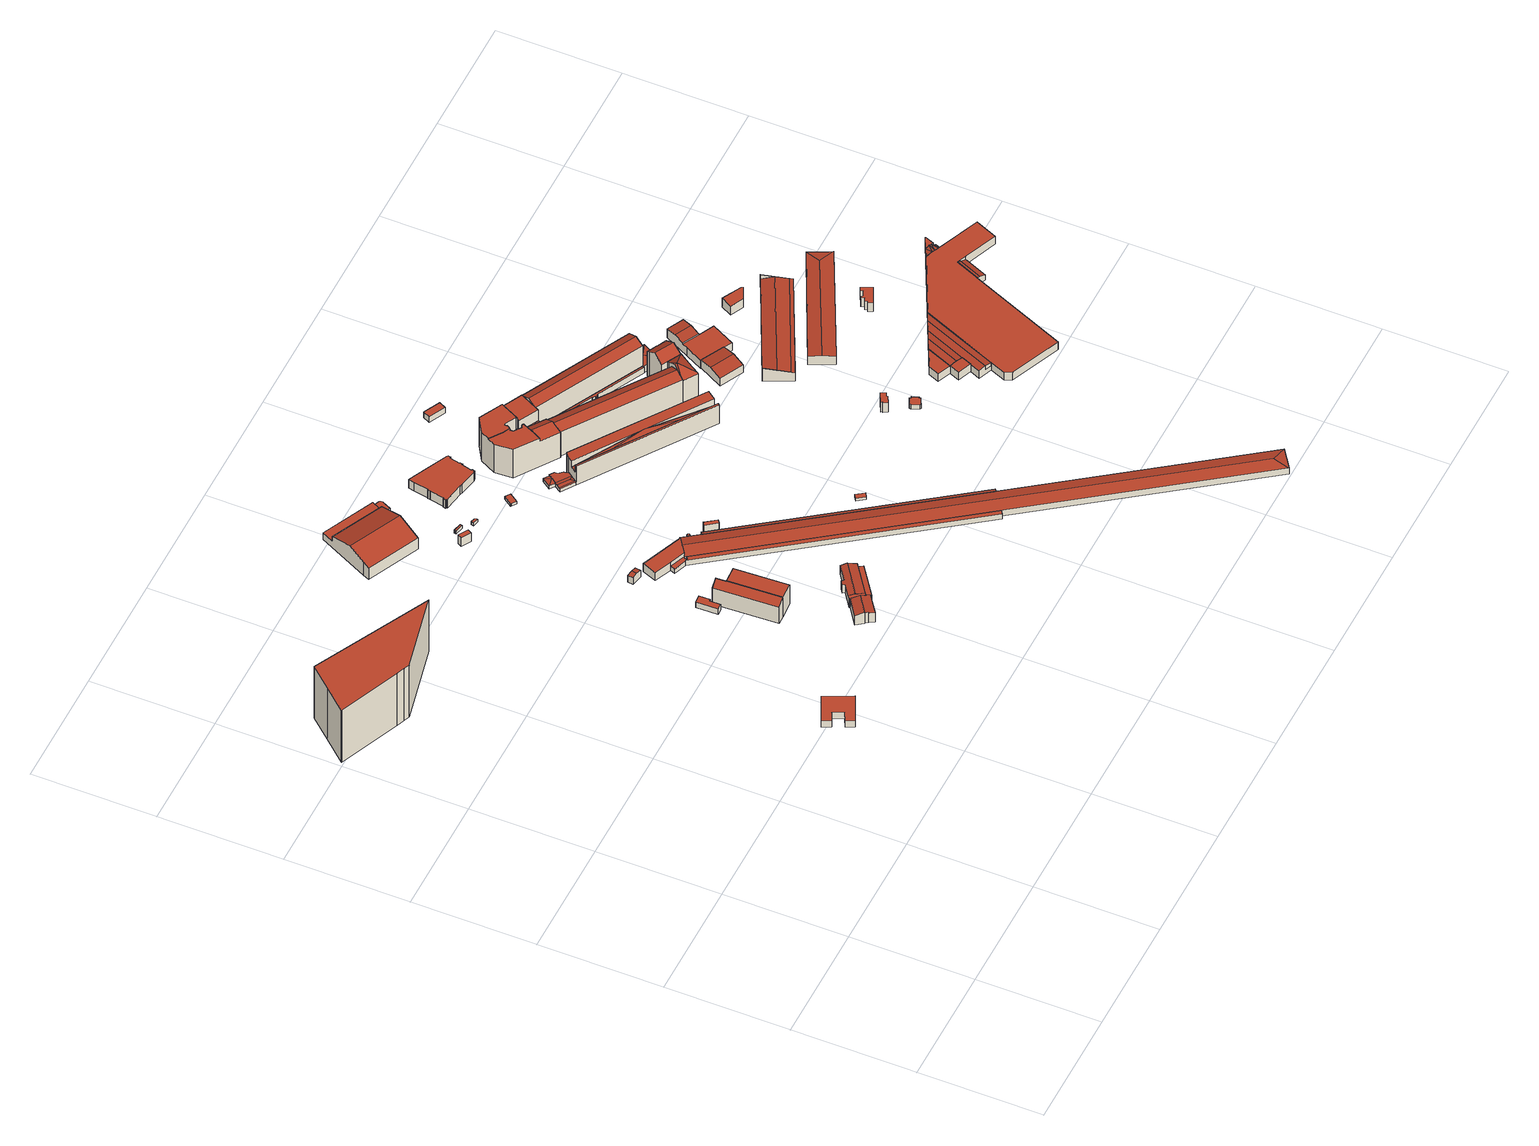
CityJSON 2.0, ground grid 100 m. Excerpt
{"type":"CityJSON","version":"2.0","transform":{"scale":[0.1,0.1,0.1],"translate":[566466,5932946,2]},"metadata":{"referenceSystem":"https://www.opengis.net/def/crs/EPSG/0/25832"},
"CityObjects":{
"building1":{"type":"Building","attributes":{"Gemeindeschluessel":"02000000","Geometrietyp2DReferenz":"3000","function":"31001_2020","roofType":"1000","measuredHeight":54.76,"storeysAboveGround":14},"geometry":[{"type":"MultiSurface","lod":"2","boundaries":[[[0,1,2,3]],[[4,5,6,7]],[[7,6,8,9]],[[10,11,12,13]],[[9,8,11,10]],[[14,15,3,2]],[[15,14,5,4]],[[1,0,13,12]],[[13,0,3,15,4,7,9,10]],[[1,12,11,8,6,5,14,2]]],"semantics":{"surfaces":[{"type":"WallSurface"},{"type":"GroundSurface"},{"type":"RoofSurface"}],"values":[0,0,0,0,0,0,0,0,1,2]}}]},
"building2":{"type":"Building","attributes":{"Gemeindeschluessel":"02000000","Geometrietyp2DReferenz":"3000","function":"31001_3060","roofType":"1000","measuredHeight":6.13,"storeysAboveGround":2},"geometry":[{"type":"MultiSurface","lod":"2","boundaries":[[[16,17,18,19]],[[20,21,22,23]],[[20,23,24,25,16,19,26,27]],[[28,29,22,21,30,31,18,17]],[[31,30,27,26]],[[29,28,25,24]],[[30,21,20,27]],[[22,29,24,23]],[[28,17,16,25]],[[18,31,26,19]]],"semantics":{"surfaces":[{"type":"WallSurface"},{"type":"GroundSurface"},{"type":"RoofSurface"}],"values":[0,0,1,2,0,0,0,0,0,0]}}]},
"building3":{"type":"Building","attributes":{"Gemeindeschluessel":"02000000","Geometrietyp2DReferenz":"3000","function":"31001_2140","roofType":"1000","measuredHeight":5.94,"storeysAboveGround":1},"geometry":[{"type":"MultiSurface","lod":"2","boundaries":[[[32,33,34,35,36,37]],[[38,39,40,41,42,43]],[[38,37,36,39]],[[39,36,35,40]],[[40,35,34,41]],[[41,34,33,42]],[[42,33,32,43]],[[43,32,37,38]]],"semantics":{"surfaces":[{"type":"RoofSurface"},{"type":"GroundSurface"},{"type":"WallSurface"}],"values":[0,1,2,2,2,2,2,2]}}]},
"building4":{"type":"Building","attributes":{"Gemeindeschluessel":"02000000","Geometrietyp2DReferenz":"3000","function":"31001_2500","roofType":"1000","measuredHeight":20.89,"storeysAboveGround":1},"geometry":[{"type":"MultiSurface","lod":"2","boundaries":[[[44,45,46,47]],[[47,48,49,44]],[[50,51,52,53]],[[54,46,45,55]],[[56,57,58,59]],[[50,53,56,59,60,54,55]],[[57,56,53,52]],[[50,55,45,44,49,51]],[[54,60,61,48,47,46]],[[61,60,59,58]],[[61,58,57,52,51,49,48]]],"semantics":{"surfaces":[{"type":"RoofSurface"},{"type":"WallSurface"},{"type":"GroundSurface"}],"values":[0,1,1,1,1,2,1,1,1,1,0]}}]},
"building5":{"type":"Building","attributes":{"Gemeindeschluessel":"02000000","Geometrietyp2DReferenz":"3000","function":"31001_2010","roofType":"3100","measuredHeight":11.26,"storeysAboveGround":2},"geometry":[{"type":"MultiSurface","lod":"2","boundaries":[[[62,63,64,65,66,67]],[[68,69,70,71,72,73,74,65,64]],[[75,67,66,76]],[[77,63,62,78]],[[78,62,67,75]],[[79,74,73,80]],[[80,73,72,81]],[[81,72,71,82]],[[82,71,70,83]],[[83,70,69,84]],[[84,69,68,85]],[[85,68,64,63,77]],[[76,66,65,74,79]],[[76,79,80,81,82,83,84,85,77,78,75]]],"semantics":{"surfaces":[{"type":"RoofSurface"},{"type":"WallSurface"},{"type":"GroundSurface"}],"values":[0,0,1,1,1,1,1,1,1,1,1,1,1,2]}}]},
"building6":{"type":"Building","attributes":{"Gemeindeschluessel":"02000000","Geometrietyp2DReferenz":"3000","function":"31001_2080","roofType":"3100","measuredHeight":7.43,"storeysAboveGround":1},"geometry":[{"type":"MultiSurface","lod":"2","boundaries":[[[86,87,88,89]],[[90,91,87,86]],[[92,89,88,93]],[[94,91,90,95]],[[95,90,86,89,92]],[[93,88,87,91,94]],[[93,94,95,92]]],"semantics":{"surfaces":[{"type":"RoofSurface"},{"type":"WallSurface"},{"type":"GroundSurface"}],"values":[0,0,1,1,1,1,2]}}]},
"building7":{"type":"Building","attributes":{"Gemeindeschluessel":"02000000","Geometrietyp2DReferenz":"3000","function":"31001_3030","roofType":"3100","measuredHeight":18.84,"storeysAboveGround":2},"geometry":[{"type":"MultiSurface","lod":"2","boundaries":[[[96,97,98,99,100,101]],[[102,103,104,105,106,107]],[[108,109,110,111]],[[97,112,113,98]],[[106,101,100,107]],[[114,105,104,115]],[[115,104,103,116]],[[116,103,102,117]],[[118,112,97,96,119,111,110]],[[120,99,98,113,121,122,123]],[[120,123,108,111,119,114,115,116,117]],[[122,121,118,110,109]],[[122,109,108,123]],[[114,119,96,101,106,105]],[[120,117,102,107,100,99]],[[121,113,112,118]]],"semantics":{"surfaces":[{"type":"RoofSurface"},{"type":"WallSurface"},{"type":"GroundSurface"}],"values":[0,0,1,1,1,1,1,1,1,1,2,0,1,1,1,0]}}]},
"building8":{"type":"Building","attributes":{"Gemeindeschluessel":"02000000","Geometrietyp2DReferenz":"3000","function":"31001_2100","roofType":"3100","measuredHeight":10.22,"storeysAboveGround":2},"geometry":[{"type":"MultiSurface","lod":"2","boundaries":[[[124,125,126,127,128,129,130,131]],[[124,132,133,134,135,136,137,138,139]],[[131,140,141,142,133,132]],[[143,144,145,146,147,148]],[[139,125,124]],[[131,130,140]],[[149,129,128,150]],[[150,128,127,151]],[[151,127,126,152]],[[153,138,137,154]],[[154,137,136,155]],[[155,136,135,156]],[[156,135,134,157]],[[147,142,141,148]],[[158,146,145,159]],[[159,145,144,160]],[[160,144,143,161]],[[162,149,150,151,152,153,154,155,156,157,158,159,160,161]],[[158,157,134,133,142,147,146]],[[162,161,143,148,141]],[[124,131,132]],[[149,162,141,140,130,129]],[[153,152,126,125,139,138]]],"semantics":{"surfaces":[{"type":"RoofSurface"},{"type":"WallSurface"},{"type":"GroundSurface"}],"values":[0,0,0,0,1,1,1,1,1,1,1,1,1,1,1,1,1,2,1,1,1,1,1]}}]},
"building9":{"type":"Building","attributes":{"Gemeindeschluessel":"02000000","Geometrietyp2DReferenz":"3000","function":"31001_2010","roofType":"1000","measuredHeight":8.05,"storeysAboveGround":2},"geometry":[{"type":"MultiSurface","lod":"2","boundaries":[[[163,164,165,166,167,168]],[[169,170,171,172]],[[173,165,164,174]],[[174,164,163,175]],[[175,163,168,176]],[[166,177,178,167]],[[173,174,175,176,179,169,172,180]],[[173,180,181,177,166,165]],[[179,176,168,167,178]],[[170,169,179,178]],[[181,180,172,171]],[[181,171,170,178,177]]],"semantics":{"surfaces":[{"type":"RoofSurface"},{"type":"WallSurface"},{"type":"GroundSurface"}],"values":[0,1,1,1,1,1,2,1,1,1,1,0]}}]},
"building10":{"type":"Building","attributes":{"Gemeindeschluessel":"02000000","Geometrietyp2DReferenz":"3000","function":"31001_2500","roofType":"1000","measuredHeight":9,"storeysAboveGround":1},"geometry":[{"type":"MultiSurface","lod":"2","boundaries":[[[182,183,184,185]],[[186,187,188,189]],[[189,188,183,182]],[[188,187,184,183]],[[187,186,185,184]],[[186,189,182,185]]],"semantics":{"surfaces":[{"type":"GroundSurface"},{"type":"RoofSurface"},{"type":"WallSurface"}],"values":[0,1,2,2,2,2]}}]},
"building11":{"type":"Building","attributes":{"Gemeindeschluessel":"02000000","Geometrietyp2DReferenz":"3000","function":"31001_2500","roofType":"1000","measuredHeight":3,"storeysAboveGround":1},"geometry":[{"type":"MultiSurface","lod":"2","boundaries":[[[190,191,192,193,194,195]],[[196,197,198,199,200,201]],[[201,200,191,190]],[[200,199,192,191]],[[199,198,193,192]],[[198,197,194,193]],[[197,196,195,194]],[[196,201,190,195]]],"semantics":{"surfaces":[{"type":"GroundSurface"},{"type":"RoofSurface"},{"type":"WallSurface"}],"values":[0,1,2,2,2,2,2,2]}}]},
"building12":{"type":"Building","attributes":{"Gemeindeschluessel":"02000000","Geometrietyp2DReferenz":"3000","function":"31001_2500","roofType":"1000","measuredHeight":3,"storeysAboveGround":1},"geometry":[{"type":"MultiSurface","lod":"2","boundaries":[[[202,203,204,205,206]],[[207,208,209,210,211]],[[211,210,203,202]],[[210,209,204,203]],[[209,208,205,204]],[[208,207,206,205]],[[207,211,202,206]]],"semantics":{"surfaces":[{"type":"GroundSurface"},{"type":"RoofSurface"},{"type":"WallSurface"}],"values":[0,1,2,2,2,2,2]}}]},
"building13":{"type":"Building","attributes":{"Gemeindeschluessel":"02000000","Geometrietyp2DReferenz":"3000","function":"51002_1290","roofType":"1000","measuredHeight":3},"geometry":[{"type":"MultiSurface","lod":"2","boundaries":[[[212,213,214,215,216,217,218,219,220,221,222,223,224,225,226,227,228,229,230,231,232,233,234,235,236,237,238,239,240,241,242,243,244,245,246,247]],[[248,249,250,251,252,253,254,255,256,257,258,259,260,261,262,263,264,265,266,267,268,269,270,271,272,273,274,275,276,277,278,279,280,281,282,283]],[[283,282,213,212]],[[282,281,214,213]],[[281,280,215,214]],[[280,279,216,215]],[[279,278,217,216]],[[278,277,218,217]],[[277,276,219,218]],[[276,275,220,219]],[[275,274,221,220]],[[274,273,222,221]],[[273,272,223,222]],[[272,271,224,223]],[[271,270,225,224]],[[270,269,226,225]],[[269,268,227,226]],[[268,267,228,227]],[[267,266,229,228]],[[266,265,230,229]],[[265,264,231,230]],[[264,263,232,231]],[[263,262,233,232]],[[262,261,234,233]],[[261,260,235,234]],[[260,259,236,235]],[[259,258,237,236]],[[258,257,238,237]],[[257,256,239,238]],[[256,255,240,239]],[[255,254,241,240]],[[254,253,242,241]],[[253,252,243,242]],[[252,251,244,243]],[[251,250,245,244]],[[250,249,246,245]],[[249,248,247,246]],[[248,283,212,247]]],"semantics":{"surfaces":[{"type":"GroundSurface"},{"type":"RoofSurface"},{"type":"WallSurface"}],"values":[0,1,2,2,2,2,2,2,2,2,2,2,2,2,2,2,2,2,2,2,2,2,2,2,2,2,2,2,2,2,2,2,2,2,2,2,2,2]}}]},
"building14":{"type":"Building","attributes":{"Gemeindeschluessel":"02000000","Geometrietyp2DReferenz":"3000","function":"31001_2100","roofType":"1000","measuredHeight":9,"storeysAboveGround":1},"geometry":[{"type":"MultiSurface","lod":"2","boundaries":[[[284,285,286,287]],[[288,289,290,291]],[[291,290,285,284]],[[290,289,286,285]],[[289,288,287,286]],[[288,291,284,287]]],"semantics":{"surfaces":[{"type":"GroundSurface"},{"type":"RoofSurface"},{"type":"WallSurface"}],"values":[0,1,2,2,2,2]}}]},
"building15":{"type":"Building","attributes":{"Gemeindeschluessel":"02000000","Geometrietyp2DReferenz":"3000","function":"51009_1610","roofType":"2100","measuredHeight":6.23},"geometry":[{"type":"MultiSurface","lod":"2","boundaries":[[[292,293,294,295]],[[295,294,296,297]],[[297,296,298,299]],[[299,298,300,301]],[[293,292,301,300]],[[301,292,295,297,299]],[[293,300,298,296,294]]],"semantics":{"surfaces":[{"type":"WallSurface"},{"type":"GroundSurface"},{"type":"RoofSurface"}],"values":[0,0,0,0,0,1,2]}}]},
"building16":{"type":"Building","attributes":{"Gemeindeschluessel":"02000000","Geometrietyp2DReferenz":"3000","function":"31001_2500","roofType":"1000","measuredHeight":2.75,"storeysAboveGround":1},"geometry":[{"type":"MultiSurface","lod":"2","boundaries":[[[302,303,304,305,306]],[[307,308,309,310,311]],[[307,306,305,308]],[[308,305,304,309]],[[309,304,303,310]],[[310,303,302,311]],[[311,302,306,307]]],"semantics":{"surfaces":[{"type":"RoofSurface"},{"type":"GroundSurface"},{"type":"WallSurface"}],"values":[0,1,2,2,2,2,2]}}]},
"building17":{"type":"Building","attributes":{"Gemeindeschluessel":"02000000","Geometrietyp2DReferenz":"3000","function":"31001_2140","roofType":"1000","measuredHeight":9,"storeysAboveGround":1},"geometry":[{"type":"MultiSurface","lod":"2","boundaries":[[[312,313,314,315,316,317,318,319,320,321,322,323,324,325,326,327,328,329,330,331,332,333,334,335,336,337,338,339,340,341,342,343]],[[344,345,346,347,348,349,350,351,352,353,354,355,356,357,358,359,360,361,362,363,364,365,366,367,368,369,370,371,372,373,374,375]],[[375,374,313,312]],[[374,373,314,313]],[[373,372,315,314]],[[372,371,316,315]],[[371,370,317,316]],[[370,369,318,317]],[[369,368,319,318]],[[368,367,320,319]],[[367,366,321,320]],[[366,365,322,321]],[[365,364,323,322]],[[364,363,324,323]],[[363,362,325,324]],[[362,361,326,325]],[[361,360,327,326]],[[360,359,328,327]],[[359,358,329,328]],[[358,357,330,329]],[[357,356,331,330]],[[356,355,332,331]],[[355,354,333,332]],[[354,353,334,333]],[[353,352,335,334]],[[352,351,336,335]],[[351,350,337,336]],[[350,349,338,337]],[[349,348,339,338]],[[348,347,340,339]],[[347,346,341,340]],[[346,345,342,341]],[[345,344,343,342]],[[344,375,312,343]]],"semantics":{"surfaces":[{"type":"GroundSurface"},{"type":"RoofSurface"},{"type":"WallSurface"}],"values":[0,1,2,2,2,2,2,2,2,2,2,2,2,2,2,2,2,2,2,2,2,2,2,2,2,2,2,2,2,2,2,2,2,2]}}]},
"building18":{"type":"Building","attributes":{"Gemeindeschluessel":"02000000","Geometrietyp2DReferenz":"3000","function":"51009_1610","roofType":"2100","measuredHeight":6},"geometry":[{"type":"MultiSurface","lod":"2","boundaries":[[[376,377,378,379]],[[379,378,380,381]],[[381,380,382,383]],[[377,376,383,382]],[[383,376,379,381]],[[377,382,380,378]]],"semantics":{"surfaces":[{"type":"WallSurface"},{"type":"GroundSurface"},{"type":"RoofSurface"}],"values":[0,0,0,0,1,2]}}]},
"building19":{"type":"Building","attributes":{"Gemeindeschluessel":"02000000","Geometrietyp2DReferenz":"3000","function":"31001_2420","roofType":"1000","measuredHeight":2.94,"storeysAboveGround":1},"geometry":[{"type":"MultiSurface","lod":"2","boundaries":[[[384,385,386,387]],[[388,389,390,391]],[[388,387,386,389]],[[389,386,385,390]],[[390,385,384,391]],[[391,384,387,388]]],"semantics":{"surfaces":[{"type":"RoofSurface"},{"type":"GroundSurface"},{"type":"WallSurface"}],"values":[0,1,2,2,2,2]}}]},
"building20":{"type":"Building","attributes":{"Gemeindeschluessel":"02000000","Geometrietyp2DReferenz":"3000","function":"31001_2140","roofType":"3200","measuredHeight":8.05,"storeysAboveGround":3},"geometry":[{"type":"MultiSurface","lod":"2","boundaries":[[[392,393,394,395,396]],[[397,396,395,398]],[[399,393,392,400]],[[401,396,397,402]],[[403,404,399,400,401,402]],[[394,393,399,404,405]],[[406,403,402,397,398]],[[401,400,392,396]],[[405,404,403,406]],[[405,406,398,395,394]]],"semantics":{"surfaces":[{"type":"RoofSurface"},{"type":"WallSurface"},{"type":"GroundSurface"}],"values":[0,0,1,1,2,1,1,1,1,0]}}]},
"building21":{"type":"Building","attributes":{"Gemeindeschluessel":"02000000","Geometrietyp2DReferenz":"3000","function":"31001_2010","roofType":"1000","measuredHeight":31.07,"storeysAboveGround":7},"geometry":[{"type":"MultiSurface","lod":"2","boundaries":[[[407,408,409,410,411]],[[408,412,413,414,415,416,417,418,419,409]],[[420,421,422,423,424,425]],[[426,421,420]],[[427,428,429,430]],[[430,429,431,432]],[[432,431,433,434]],[[434,433,435,436]],[[436,435,437,438]],[[438,437,439,440]],[[440,439,441,442]],[[442,441,443,444]],[[444,443,445,446]],[[446,445,447,448]],[[418,449,419]],[[410,450,411]],[[451,452,453,454]],[[455,456,457,458]],[[459,460,461,462]],[[462,461,463,464]],[[465,417,416,466]],[[466,416,415,467]],[[467,415,414,468]],[[468,414,413,469]],[[469,413,412,470]],[[471,472,473,474]],[[475,425,424,476]],[[476,424,423,477]],[[421,478,479,422]],[[480,481,482,483]],[[454,453,456,455,484,485]],[[486,475,476,477,487,471,474,459,462,464,480,483,427,430,432,434,436,438,440,442,444,446,448,465,466,467,468,469,470,488,489,484,455,458,490]],[[491,450,410,419,449,447,445,443,441,439,437,435,433,431,429,428,492,451,454,485]],[[493,482,481,463,461,460,473,472,494,495,457,456,453,452]],[[492,428,427,483,482,493]],[[496,490,458,457,495,497]],[[478,421,426,486,490,496]],[[475,486,426,420,425]],[[487,477,423,422,479,498]],[[471,487,498,499,494,472]],[[488,470,412,408,407]],[[419,410,409]],[[473,460,459,474]],[[497,495,494,499]],[[493,452,451,492]],[[463,481,480,464]],[[489,488,407,411,450,491]],[[465,448,447,449,418,417]],[[491,485,484,489]],[[497,499,498,479,478,496]]],"semantics":{"surfaces":[{"type":"RoofSurface"},{"type":"WallSurface"},{"type":"GroundSurface"}],"values":[0,0,0,0,1,1,1,1,1,1,1,1,1,1,1,1,1,1,1,1,1,1,1,1,1,1,1,1,1,1,1,2,0,0,1,1,1,1,1,1,1,1,1,1,1,1,1,1,1,0]}}]},
"building22":{"type":"Building","attributes":{"Gemeindeschluessel":"02000000","Geometrietyp2DReferenz":"3000","function":"31001_2010","roofType":"1000","measuredHeight":22.98,"storeysAboveGround":5},"geometry":[{"type":"MultiSurface","lod":"2","boundaries":[[[500,501,502]],[[503,504,505,500,502]],[[506,507,508,509]],[[507,510,511,508]],[[510,512,513,511]],[[504,514,515,513,512,516,517,518,519,520,521,522]],[[500,505,522,523,501]],[[524,525,526,527,528]],[[507,512,510]],[[529,530,531]],[[532,529,531]],[[533,534,535,536,537]],[[529,538,530]],[[532,538,529]],[[539,502,501,540]],[[503,514,504]],[[522,521,523]],[[541,520,519,542]],[[542,519,518,543]],[[543,518,517,544]],[[531,526,525,532]],[[538,537,536,530]],[[545,509,508,511,513,515,546]],[[547,534,533,548]],[[548,533,537,538,532,525,524,549]],[[550,545,546,539,540,541,542,543,544,547,548,549]],[[541,540,501,523,521,520]],[[527,526,531,530,536,535,516,512,507,506]],[[550,549,524,528]],[[547,544,517,516,535,534]],[[545,550,528,527,506,509]],[[539,546,515,514,503,502]],[[504,522,505]]],"semantics":{"surfaces":[{"type":"RoofSurface"},{"type":"WallSurface"},{"type":"GroundSurface"}],"values":[0,0,0,0,0,0,0,0,0,0,0,0,0,0,1,1,1,1,1,1,1,1,1,1,1,2,1,1,1,1,1,1,1]}}]},
"building23":{"type":"Building","attributes":{"Gemeindeschluessel":"02000000","Geometrietyp2DReferenz":"3000","function":"31001_2420","roofType":"1000","measuredHeight":5.57,"storeysAboveGround":2},"geometry":[{"type":"MultiSurface","lod":"2","boundaries":[[[551,552,553,554]],[[555,556,557,558]],[[555,554,553,556]],[[556,553,552,557]],[[557,552,551,558]],[[558,551,554,555]]],"semantics":{"surfaces":[{"type":"RoofSurface"},{"type":"GroundSurface"},{"type":"WallSurface"}],"values":[0,1,2,2,2,2]}}]},
"building24":{"type":"Building","attributes":{"Gemeindeschluessel":"02000000","Geometrietyp2DReferenz":"3000","function":"31001_2010","roofType":"3100","measuredHeight":29.06,"storeysAboveGround":7},"geometry":[{"type":"MultiSurface","lod":"2","boundaries":[[[559,560,561,562]],[[563,564,565,566]],[[563,566,567,561,560]],[[568,569,565,564]],[[565,569,570,567,566]],[[568,564,563,560,559]],[[562,561,567,570]],[[562,570,569,568,559]]],"semantics":{"surfaces":[{"type":"WallSurface"},{"type":"GroundSurface"},{"type":"RoofSurface"}],"values":[0,0,1,2,0,0,0,2]}}]},
"building25":{"type":"Building","attributes":{"Gemeindeschluessel":"02000000","Geometrietyp2DReferenz":"3000","function":"51009_1610","roofType":"1000","measuredHeight":4.51},"geometry":[{"type":"MultiSurface","lod":"2","boundaries":[[[571,572,573]],[[574,575,576,577]],[[573,578,579,571]],[[580,581,582,583]],[[582,581,584,579,578,585,576,575]],[[574,577,586,587,588,580,583]],[[574,583,582,575]],[[580,588,584,581]],[[588,587,572,571,579,584]],[[587,586,585,578,573,572]],[[586,577,576,585]]],"semantics":{"surfaces":[{"type":"RoofSurface"},{"type":"WallSurface"},{"type":"GroundSurface"}],"values":[0,1,1,1,0,2,1,1,1,1,1]}}]},
"building26":{"type":"Building","attributes":{"Gemeindeschluessel":"02000000","Geometrietyp2DReferenz":"3000","function":"51009_1610","roofType":"1000","measuredHeight":5.66},"geometry":[{"type":"MultiSurface","lod":"2","boundaries":[[[589,590,591,592]],[[593,594,595,596]],[[596,595,597,598]],[[598,597,590,589]],[[599,600,601,602]],[[603,604,601,600,591,590,597,595,594]],[[605,606,593,596,598,589,592,599,602]],[[593,606,603,594]],[[606,605,604,603]],[[605,602,601,604]],[[599,592,591,600]]],"semantics":{"surfaces":[{"type":"WallSurface"},{"type":"RoofSurface"},{"type":"GroundSurface"}],"values":[0,0,0,0,0,1,2,0,0,0,0]}}]},
"building27":{"type":"Building","attributes":{"Gemeindeschluessel":"02000000","Geometrietyp2DReferenz":"3000","function":"31001_2010","roofType":"3100","measuredHeight":30.93,"storeysAboveGround":7},"geometry":[{"type":"MultiSurface","lod":"2","boundaries":[[[607,608,609,610]],[[611,609,608,612]],[[613,614,611,612]],[[615,613,612,608,607]],[[616,614,613,615]],[[611,614,616,610,609]],[[616,615,607,610]]],"semantics":{"surfaces":[{"type":"RoofSurface"},{"type":"WallSurface"},{"type":"GroundSurface"}],"values":[0,1,2,1,1,1,0]}}]},
"building28":{"type":"Building","attributes":{"Gemeindeschluessel":"02000000","Geometrietyp2DReferenz":"3000","function":"31001_2010","roofType":"3100","measuredHeight":33.53,"storeysAboveGround":7},"geometry":[{"type":"MultiSurface","lod":"2","boundaries":[[[617,618,619,620,621]],[[619,622,620]],[[622,619,623]],[[624,625,626,623,619]],[[618,627,628,629,624,619]],[[630,617,621,631]],[[632,625,624,633]],[[634,629,628,635]],[[628,627,635]],[[636,637,638,639]],[[640,641,642,643]],[[643,642,644,645]],[[645,644,646,647]],[[647,646,648,649]],[[649,648,650,633,624,629,634]],[[631,621,620,622,623,626,651]],[[630,631,651,652,653,636,639,640,643,645,647,649,634,635]],[[641,640,639,638]],[[654,653,652,655]],[[636,653,654,656,637]],[[652,651,626,625,632,655]],[[630,635,627,618,617]],[[650,648,646,644,642,641,638,637,656]],[[650,656,654,655,632,633]]],"semantics":{"surfaces":[{"type":"RoofSurface"},{"type":"WallSurface"},{"type":"GroundSurface"}],"values":[0,0,0,0,0,1,1,1,1,1,1,1,1,1,1,1,2,1,1,1,1,1,0,0]}}]},
"building29":{"type":"Building","attributes":{"Gemeindeschluessel":"02000000","Geometrietyp2DReferenz":"3000","function":"31001_2440","roofType":"1000","measuredHeight":9.99,"storeysAboveGround":1},"geometry":[{"type":"MultiSurface","lod":"2","boundaries":[[[657,658,659,660,661,662,663,664]],[[665,666,667,668,669,670,671,672]],[[665,664,663,666]],[[666,663,662,667]],[[667,662,661,668]],[[668,661,660,669]],[[669,660,659,670]],[[670,659,658,671]],[[671,658,657,672]],[[672,657,664,665]]],"semantics":{"surfaces":[{"type":"RoofSurface"},{"type":"GroundSurface"},{"type":"WallSurface"}],"values":[0,1,2,2,2,2,2,2,2,2]}}]},
"building30":{"type":"Building","attributes":{"Gemeindeschluessel":"02000000","Geometrietyp2DReferenz":"3000","function":"31001_2440","roofType":"1000","measuredHeight":4.63,"storeysAboveGround":1},"geometry":[{"type":"MultiSurface","lod":"2","boundaries":[[[673,674,675,676]],[[676,675,677,678]],[[678,677,679,680]],[[680,679,681,682]],[[682,681,683,684]],[[684,683,685,686]],[[686,685,687,688]],[[689,690,691,692]],[[693,687,685,683,681,679,677,675,674,694,691,690]],[[695,689,692,696,673,676,678,680,682,684,686,688]],[[689,695,693,690]],[[695,688,687,693]],[[673,696,694,674]],[[696,692,691,694]]],"semantics":{"surfaces":[{"type":"WallSurface"},{"type":"RoofSurface"},{"type":"GroundSurface"}],"values":[0,0,0,0,0,0,0,0,1,2,0,0,0,0]}}]},
"building31":{"type":"Building","attributes":{"Gemeindeschluessel":"02000000","Geometrietyp2DReferenz":"3000","function":"31001_2050","roofType":"3100","measuredHeight":9.84,"storeysAboveGround":1},"geometry":[{"type":"MultiSurface","lod":"2","boundaries":[[[697,698,699,700]],[[698,701,702,699]],[[703,697,700,704]],[[705,702,701,706]],[[706,701,698,697,703]],[[704,700,699,702,705]],[[704,705,706,703]]],"semantics":{"surfaces":[{"type":"RoofSurface"},{"type":"WallSurface"},{"type":"GroundSurface"}],"values":[0,0,1,1,1,1,2]}}]},
"building32":{"type":"Building","attributes":{"Gemeindeschluessel":"02000000","Geometrietyp2DReferenz":"3000","function":"31001_2080","roofType":"3200","measuredHeight":8.06,"storeysAboveGround":2},"geometry":[{"type":"MultiSurface","lod":"2","boundaries":[[[707,708,709,710,711,712]],[[709,713,714,710]],[[708,715,716,713,709]],[[717,712,711,613]],[[718,707,712,717]],[[612,714,713,719]],[[719,713,716,720]],[[720,716,715,721]],[[718,717,613,612,719,720,721]],[[718,721,715,708,707]],[[612,613,711,710,714]]],"semantics":{"surfaces":[{"type":"RoofSurface"},{"type":"WallSurface"},{"type":"GroundSurface"}],"values":[0,0,0,1,1,1,1,1,2,1,1]}}]},
"building33":{"type":"Building","attributes":{"Gemeindeschluessel":"02000000","Geometrietyp2DReferenz":"3000","function":"31001_2140","roofType":"1000","measuredHeight":10.26,"storeysAboveGround":1},"geometry":[{"type":"MultiSurface","lod":"2","boundaries":[[[722,723,724,725]],[[723,726,727,724]],[[728,729,730,731]],[[732,722,725,733]],[[734,735,736,737]],[[738,727,726,739]],[[734,737,728,731,738,739,740,741]],[[736,735,742,743,732,733,730,729]],[[738,731,730,733,725,724,727]],[[740,739,726,723,722,732,743]],[[743,742,741,740]],[[742,735,734,741]],[[736,729,728,737]]],"semantics":{"surfaces":[{"type":"RoofSurface"},{"type":"WallSurface"},{"type":"GroundSurface"}],"values":[0,0,1,1,1,1,2,0,1,1,1,1,1]}}]},
"building34":{"type":"Building","attributes":{"Gemeindeschluessel":"02000000","Geometrietyp2DReferenz":"3000","function":"31001_2140","roofType":"3100","measuredHeight":11.2,"storeysAboveGround":1},"geometry":[{"type":"MultiSurface","lod":"2","boundaries":[[[744,745,746,747]],[[748,749,745,744]],[[750,747,746,751]],[[752,749,748,753]],[[753,748,744,747,750]],[[751,746,745,749,752]],[[751,752,753,750]]],"semantics":{"surfaces":[{"type":"RoofSurface"},{"type":"WallSurface"},{"type":"GroundSurface"}],"values":[0,0,1,1,1,1,2]}}]},
"building35":{"type":"Building","attributes":{"Gemeindeschluessel":"02000000","Geometrietyp2DReferenz":"3000","function":"51009_1610","roofType":"2100","measuredHeight":13.35},"geometry":[{"type":"MultiSurface","lod":"2","boundaries":[[[753,748,749,752]],[[754,755,756,757]],[[758,759,760,750]],[[751,761,762,763]],[[756,755,762,761,749,748,760,759]],[[758,750,753,752,751,763,754,757]],[[758,757,756,759]],[[754,763,762,755]],[[751,752,749,761]],[[753,750,760,748]]],"semantics":{"surfaces":[{"type":"WallSurface"},{"type":"RoofSurface"},{"type":"GroundSurface"}],"values":[0,0,0,0,1,2,0,0,0,0]}}]},
"building36":{"type":"Building","attributes":{"Gemeindeschluessel":"02000000","Geometrietyp2DReferenz":"3000","function":"31001_2010","roofType":"1000","measuredHeight":9,"storeysAboveGround":1},"geometry":[{"type":"MultiSurface","lod":"2","boundaries":[[[764,765,766,767,768]],[[769,770,771,772,773]],[[773,772,765,764]],[[772,771,766,765]],[[771,770,767,766]],[[770,769,768,767]],[[769,773,764,768]]],"semantics":{"surfaces":[{"type":"GroundSurface"},{"type":"RoofSurface"},{"type":"WallSurface"}],"values":[0,1,2,2,2,2,2]}}]},
"building37":{"type":"Building","attributes":{"Gemeindeschluessel":"02000000","Geometrietyp2DReferenz":"3000","function":"31001_2050","roofType":"3200","measuredHeight":9.8,"storeysAboveGround":1},"geometry":[{"type":"MultiSurface","lod":"2","boundaries":[[[774,775,776,777]],[[778,779,780,781]],[[782,783,780,779,784]],[[784,779,778,774,777]],[[775,774,778,781,785]],[[785,781,780,783]],[[785,783,782,776,775]],[[784,777,776,782]]],"semantics":{"surfaces":[{"type":"RoofSurface"},{"type":"GroundSurface"},{"type":"WallSurface"}],"values":[0,1,2,2,2,2,0,0]}}]},
"building38":{"type":"Building","attributes":{"Gemeindeschluessel":"02000000","Geometrietyp2DReferenz":"3000","function":"31001_2050","roofType":"1000","measuredHeight":8.73,"storeysAboveGround":1},"geometry":[{"type":"MultiSurface","lod":"2","boundaries":[[[786,787,788,789,790]],[[791,792,793,788,787]],[[794,795,796,797]],[[798,799,800,801]],[[802,803,804]],[[805,806,807,808,809,810]],[[805,803,802]],[[811,805,802]],[[812,813,814,805,811]],[[815,816,817,818]],[[819,820,821,822]],[[789,823,824,790]],[[790,825,786]],[[791,826,792]],[[792,826,827,828]],[[820,829,830,821]],[[831,832,833,834]],[[796,835,836,797]],[[837,838,839]],[[800,795,794,801]],[[840,808,807,841]],[[814,806,805]],[[810,809,842]],[[817,812,811,818]],[[843,844,845,846]],[[821,830,847,822]],[[848,849,829,820,819,850]],[[838,837,851,842,809,808,840,852,853,823,789,788,793,854,849,848]],[[855,856,857,858]],[[857,856,836,835,859,845,844,860,861,802,839,838,848,850,833,832]],[[862,863,855,858,831,834,864,865,866,867,868,869,852,840,841,870,871,872,843,846]],[[854,793,792,828,873,874,847,830]],[[854,830,829,849]],[[875,869,868,790,824]],[[825,790,868,867,876]],[[876,867,866,873,828,827]],[[874,873,866,865]],[[865,864,850,819,822,847,874]],[[855,863,798,801,794,797,836,856]],[[843,872,860,844]],[[871,870,813,812,817,816]],[[870,841,807,806,814,813]],[[862,846,845,859]],[[805,810,803]],[[859,835,796,795,800,799]],[[872,871,816,815,861,860]],[[839,802,804]],[[863,862,859,799,798]],[[802,861,815,818,811]],[[831,858,857,832]],[[864,834,833,850]],[[791,787,786]],[[853,852,869,875]],[[803,810,842,851,804]],[[851,837,839,804]],[[791,786,825,876,827,826]],[[853,875,824,823]]],"semantics":{"surfaces":[{"type":"RoofSurface"},{"type":"WallSurface"},{"type":"GroundSurface"}],"values":[0,0,0,0,0,0,0,0,0,0,0,1,1,1,1,1,1,1,1,1,1,1,1,1,1,1,1,1,1,0,2,0,0,1,1,1,1,1,1,1,1,1,1,1,1,1,1,1,1,1,1,1,1,0,0,0,0]}}]},
"building39":{"type":"Building","attributes":{"Gemeindeschluessel":"02000000","Geometrietyp2DReferenz":"3000","function":"31001_3074","roofType":"1000","measuredHeight":9},"geometry":[{"type":"MultiSurface","lod":"2","boundaries":[[[877,878,879,880,881,882,883,884,885,886,887,888]],[[889,890,891,892,893,894,895,896,897,898,899,900]],[[900,899,878,877]],[[899,898,879,878]],[[898,897,880,879]],[[897,896,881,880]],[[896,895,882,881]],[[895,894,883,882]],[[894,893,884,883]],[[893,892,885,884]],[[892,891,886,885]],[[891,890,887,886]],[[890,889,888,887]],[[889,900,877,888]]],"semantics":{"surfaces":[{"type":"GroundSurface"},{"type":"RoofSurface"},{"type":"WallSurface"}],"values":[0,1,2,2,2,2,2,2,2,2,2,2,2,2]}}]}
},
"vertices":[
[174,5193,38],[174,5193,585],[323,5364,585],[323,5364,38],[614,4749,38],[614,4749,585],[570,4768,585],[570,4768,38],[505,4795,585],[505,4795,38],[10,5006,38],[10,5006,585],[12,5009,585],[12,5009,38],[1255,4889,585],[1255,4889,38],
[1772,1945,63],[1772,1945,124],[1740,2012,124],[1740,2012,63],[1844,1791,63],[1844,1791,124],[1813,1858,124],[1813,1858,63],[1887,1893,63],[1846,1980,63],[1959,2115,63],[2064,1894,63],[1846,1980,124],[1887,1893,124],[2064,1894,124],[1959,2115,124],
[2460,3155,90],[2505,3157,90],[2502,3245,90],[2518,3246,90],[2514,3336,90],[2453,3333,90],[2453,3333,31],[2514,3336,31],[2518,3246,31],[2502,3245,31],[2505,3157,31],[2460,3155,31],
[2630,2725,232],[2764,2733,232],[2741,3169,232],[2607,3162,232],[2607,3162,239],[2630,2725,239],[2625,2725,30],[2625,2725,236],[2563,2722,198],[2563,2722,30],[2741,3169,30],[2764,2733,30],[2536,3238,30],[2536,3238,198],[2600,3242,237],[2600,3242,30],[2605,3162,30],[2605,3162,238],
[2818,2163,144],[2821,2165,144],[2822,2165,144],[2959,2265,144],[2916,2325,124],[2775,2223,124],[2838,2142,136],[2835,2140,136],[2862,2103,124],[2865,2105,124],[3009,2209,124],[2991,2234,132],[2985,2230,132],[2775,2223,32],[2916,2325,32],[2821,2165,32],[2818,2163,32],[2985,2230,32],[2991,2234,32],[3009,2209,32],[2865,2105,32],[2862,2103,32],[2835,2140,32],[2838,2142,32],
[2516,3825,104],[2525,3871,104],[2480,3880,97],[2470,3834,97],[2561,3815,97],[2570,3861,97],[2470,3834,29],[2480,3880,29],[2570,3861,29],[2561,3815,29],
[1939,6038,105],[1894,5944,105],[2312,5744,105],[2312,5745,105],[2313,5745,105],[2357,5838,105],[2383,5712,72],[2419,5788,72],[2417,5800,72],[2411,5812,72],[2357,5838,72],[2313,5745,72],[1719,5578,33],[1719,5578,150],[1743,5627,169],[1743,5627,33],[1894,5944,150],[2312,5744,150],[2411,5812,33],[2417,5800,33],[2419,5788,33],[2383,5712,33],[1807,5761,221],[1939,6038,33],[2312,5745,33],[2225,5561,221],[2138,5378,150],[2138,5378,33],
[2955,2324,127],[2937,2348,127],[2912,2330,127],[2916,2325,127],[2985,2230,127],[2991,2234,127],[3010,2248,127],[2980,2289,127],[2968,2307,133],[3215,2485,133],[3184,2527,119],[3066,2441,119],[3053,2458,113],[3021,2434,113],[3033,2417,119],[2937,2348,119],[3010,2248,113],[3011,2248,113],[3257,2426,113],[3038,2211,87],[3278,2385,87],[3255,2417,87],[3261,2422,87],[3257,2426,87],[3011,2248,87],[2991,2234,31],[2985,2230,31],[2916,2325,31],[2912,2330,31],[3033,2417,31],[3021,2434,31],[3053,2458,31],[3066,2441,31],[3184,2527,31],[3261,2422,31],[3255,2417,31],[3278,2385,31],[3038,2211,31],[3011,2248,31],
[2813,3562,73],[2829,3573,73],[2820,3585,73],[2837,3597,73],[2709,3648,73],[2694,3609,73],[2571,3704,30],[2571,3704,111],[2618,3821,111],[2618,3821,30],[2820,3585,30],[2829,3573,30],[2813,3562,30],[2694,3609,30],[2837,3597,111],[2709,3648,111],[2709,3648,30],[2958,3684,30],[2958,3684,111],
[2398,5102,18],[2378,5069,18],[2302,5114,18],[2322,5148,18],[2322,5148,108],[2302,5114,108],[2378,5069,108],[2398,5102,108],
[2453,5192,40],[2449,5174,40],[2381,5188,40],[2383,5198,40],[2384,5206,40],[2386,5206,40],[2386,5206,70],[2384,5206,70],[2383,5198,70],[2381,5188,70],[2449,5174,70],[2453,5192,70],
[2553,5098,37],[2508,5110,37],[2514,5132,37],[2547,5124,37],[2555,5106,37],[2555,5106,67],[2547,5124,67],[2514,5132,67],[2508,5110,67],[2553,5098,67],
[3038,3667,45],[3040,3667,45],[3041,3667,45],[3043,3666,45],[3045,3665,45],[3046,3663,45],[3047,3662,45],[3048,3660,45],[3048,3659,45],[3048,3657,45],[3048,3655,45],[3048,3653,45],[3047,3651,45],[3046,3650,45],[3045,3649,45],[3043,3648,45],[3041,3647,45],[3040,3646,45],[3038,3646,45],[3036,3646,45],[3034,3647,45],[3033,3648,45],[3031,3649,45],[3030,3650,45],[3029,3651,45],[3028,3653,45],[3028,3655,45],[3027,3657,45],[3028,3659,45],[3028,3660,45],[3029,3662,45],[3030,3663,45],[3031,3665,45],[3033,3666,45],[3034,3667,45],[3036,3667,45],[3036,3667,75],[3034,3667,75],[3033,3666,75],[3031,3665,75],[3030,3663,75],[3029,3662,75],[3028,3660,75],[3028,3659,75],[3027,3657,75],[3028,3655,75],[3028,3653,75],[3029,3651,75],[3030,3650,75],[3031,3649,75],[3033,3648,75],[3034,3647,75],[3036,3646,75],[3038,3646,75],[3040,3646,75],[3041,3647,75],[3043,3648,75],[3045,3649,75],[3046,3650,75],[3047,3651,75],[3048,3653,75],[3048,3655,75],[3048,3657,75],[3048,3659,75],[3048,3660,75],[3047,3662,75],[3046,3663,75],[3045,3665,75],[3043,3666,75],[3041,3667,75],[3040,3667,75],[3038,3667,75],
[3215,3504,40],[3188,3485,40],[3124,3573,40],[3151,3592,40],[3151,3592,130],[3124,3573,130],[3188,3485,130],[3215,3504,130],
[2813,3562,31],[2813,3562,89],[2829,3573,93],[2829,3573,31],[4180,1711,93],[4180,1711,31],[4155,1693,86],[4155,1693,31],[2794,3568,86],[2794,3568,31],
[2799,4944,62],[2834,4920,62],[2882,4990,62],[2840,5018,62],[2793,4948,62],[2793,4948,35],[2840,5018,35],[2882,4990,35],[2834,4920,35],[2799,4944,35],
[2989,5530,25],[2985,5511,25],[2977,5513,25],[2956,5426,25],[2963,5424,25],[2959,5405,25],[2951,5406,25],[2930,5319,25],[2938,5317,25],[2933,5298,25],[2925,5300,25],[2923,5296,25],[2919,5295,25],[2776,5324,25],[2756,5328,25],[2601,5358,25],[2597,5361,25],[2596,5366,25],[2596,5367,25],[2590,5368,25],[2594,5390,25],[2600,5388,25],[2624,5504,25],[2621,5504,25],[2625,5525,25],[2628,5524,25],[2652,5644,25],[2662,5692,25],[2814,5619,25],[2979,5540,25],[2982,5537,25],[2982,5532,25],[2982,5532,115],[2982,5537,115],[2979,5540,115],[2814,5619,115],[2662,5692,115],[2652,5644,115],[2628,5524,115],[2625,5525,115],[2621,5504,115],[2624,5504,115],[2600,5388,115],[2594,5390,115],[2590,5368,115],[2596,5367,115],[2596,5366,115],[2597,5361,115],[2601,5358,115],[2756,5328,115],[2776,5324,115],[2919,5295,115],[2923,5296,115],[2925,5300,115],[2933,5298,115],[2938,5317,115],[2930,5319,115],[2951,5406,115],[2959,5405,115],[2963,5424,115],[2956,5426,115],[2977,5513,115],[2985,5511,115],[2989,5530,115],
[3095,3582,32],[3095,3582,85],[4358,1841,85],[4358,1841,32],[4333,1823,92],[4333,1823,32],[3071,3565,92],[3071,3565,32],
[3920,2657,63],[3952,2679,63],[3907,2744,63],[3875,2721,63],[3875,2721,34],[3907,2744,34],[3952,2679,34],[3920,2657,34],
[2975,3697,92],[2958,3684,97],[2898,3641,113],[5437,139,113],[5570,117,92],[5417,7,92],[5416,8,92],[2958,3684,32],[2975,3697,32],[5570,117,32],[5417,7,32],[3035,3288,32],[2820,3585,32],[2820,3585,92],[3035,3288,92],
[3390,4829,284],[3427,4912,329],[3289,5010,329],[3278,4987,316],[3250,4928,284],[3453,4969,299],[3454,4971,298],[3330,5061,297],[3335,5069,292],[3336,5078,288],[3333,5087,285],[3329,5092,285],[3300,5033,316],[3389,5101,184],[3512,5061,187],[3355,5142,187],[3350,5132,185],[3355,5130,185],[3350,5120,184],[3504,5046,184],[3233,5154,18],[3233,5154,316],[3235,5132,316],[3235,5132,18],[3263,5111,316],[3263,5111,18],[3266,5114,316],[3266,5114,18],[3276,5107,316],[3276,5107,18],[3273,5104,316],[3273,5104,18],[3294,5088,316],[3294,5088,18],[3300,5095,316],[3300,5095,18],[3309,5098,316],[3309,5098,18],[3318,5098,316],[3318,5098,18],[3327,5094,316],[3327,5094,18],[3329,5092,316],[3250,4928,316],[3196,5187,316],[3196,5187,319],[3092,5261,319],[3092,5261,316],[3126,5329,18],[3126,5329,319],[3249,5406,319],[3249,5406,18],[3272,5214,18],[3272,5214,319],[3262,5209,319],[3262,5209,18],[3261,5192,319],[3261,5192,18],[3333,5087,18],[3336,5078,18],[3335,5069,18],[3330,5061,18],[3454,4971,18],[3453,4969,18],[3354,5161,18],[3354,5161,319],[3357,5167,319],[3357,5167,18],[3350,5120,18],[3355,5130,18],[3350,5132,18],[3512,5061,299],[3355,5142,299],[3256,5177,18],[3256,5177,319],[3246,5164,319],[3246,5164,18],[3060,5200,18],[3060,5200,316],[3504,5046,18],[3363,5156,18],[3390,4829,18],[3070,5056,18],[3596,5228,18],[3070,5056,316],[3245,5163,316],[3245,5163,319],[3360,5157,319],[3435,5311,319],[3596,5228,299],[3435,5311,299],[3363,5156,299],[3360,5157,299],
[3129,4781,71],[3118,4840,62],[3069,4770,62],[3110,4742,62],[3121,4757,66],[3135,4777,71],[3182,4611,64],[3190,4621,64],[3080,4698,64],[3073,4687,64],[3183,4658,67],[3095,4719,67],[3220,4664,64],[3110,4741,64],[3110,4742,64],[3111,4741,64],[3242,4695,68],[3237,4690,67],[3227,4730,70],[3197,4764,71],[3194,4787,73],[3159,4812,73],[3139,4783,69],[3159,4812,62],[4159,3930,227],[4167,3941,229],[3190,4621,229],[3182,4611,227],[3184,4610,227],[3694,4303,260],[3220,4664,160],[3190,4621,160],[4167,3941,160],[4247,4054,226],[3280,4728,226],[3242,4695,226],[3220,4664,226],[4197,3984,226],[4197,3984,160],[3069,4770,30],[3118,4840,30],[3194,4787,30],[3197,4764,30],[3227,4730,30],[3237,4690,30],[3073,4687,30],[3111,4741,30],[3280,4728,30],[4247,4054,30],[4159,3930,30],[3184,4610,30],
[3406,5747,117],[3434,5803,117],[3303,5869,117],[3275,5813,117],[3275,5813,61],[3303,5869,61],[3434,5803,61],[3406,5747,61],
[4306,4371,291],[4306,4371,36],[3516,4925,36],[3516,4925,291],[4216,4244,36],[4216,4244,290],[3390,4829,292],[3390,4829,36],[3453,4969,36],[4261,4308,326],[3421,4898,326],[3453,4969,291],
[3954,4669,56],[3954,4695,56],[3911,4700,56],[3550,4901,45],[3550,4901,90],[3572,4933,90],[3572,4933,45],[3911,4700,90],[3954,4669,90],[4242,4459,45],[4242,4459,90],[4222,4429,90],[4222,4429,45],[3954,4668,90],[3909,4700,90],[3909,4700,45],[3954,4695,45],[3954,4668,45],
[3516,5070,24],[3516,5070,81],[3526,5090,81],[3526,5090,24],[3983,4827,24],[3983,4827,81],[3962,4838,81],[3962,4838,24],[3965,4844,81],[3965,4844,24],[4398,4641,24],[4398,4641,81],[4391,4627,81],[4391,4627,24],[3977,4813,81],[4011,4821,81],[4011,4821,24],[3977,4813,24],
[4434,4712,325],[4470,4782,291],[3596,5228,291],[3561,5158,325],[3596,5228,16],[4470,4782,16],[4398,4641,16],[3526,5090,16],[4398,4641,291],[3526,5090,292],
[4321,4170,283],[4327,4179,290],[4294,4321,358],[4218,4248,286],[4216,4244,283],[4278,4331,358],[4310,4377,319],[4449,4363,283],[4341,4420,283],[4328,4403,297],[4391,4276,287],[4391,4276,286],[4446,4358,283],[4321,4170,23],[4216,4244,23],[4341,4420,277],[4449,4363,277],[4446,4358,23],[4391,4276,23],[4365,4577,23],[4365,4577,292],[4375,4595,279],[4375,4595,23],[4425,4569,23],[4425,4569,279],[4427,4572,277],[4427,4572,23],[4454,4557,277],[4454,4557,23],[4453,4555,279],[4453,4555,23],[4527,4516,279],[4527,4516,23],[4489,4441,331],[4328,4403,23],[4342,4422,23],[4299,4447,23],[4299,4447,280],[4342,4422,278],[4337,4521,331],
[4775,2921,105],[4770,2918,105],[4789,2884,105],[4841,2910,105],[4836,2920,105],[4869,2936,105],[4850,2974,105],[4768,2934,105],[4768,2934,5],[4850,2974,5],[4869,2936,5],[4836,2920,5],[4841,2910,5],[4789,2884,5],[4770,2918,5],[4775,2921,5],
[4923,2778,23],[4923,2778,69],[4927,2767,69],[4927,2767,23],[4939,2772,69],[4939,2772,23],[4962,2718,69],[4962,2718,23],[4953,2714,69],[4953,2714,23],[4958,2703,69],[4958,2703,23],[4921,2686,69],[4921,2686,23],[4903,2677,69],[4903,2677,23],[4868,2743,23],[4868,2743,69],[4868,2751,69],[4868,2751,23],[4895,2678,69],[4873,2757,69],[4895,2678,23],[4873,2757,23],
[4685,3980,107],[4737,4081,127],[4551,4177,127],[4499,4076,107],[4789,4181,107],[4602,4278,107],[4685,3980,28],[4499,4076,28],[4602,4278,28],[4789,4181,28],
[4514,4574,83],[4516,4578,83],[4482,4683,96],[4432,4708,96],[4398,4641,84],[4395,4635,83],[4593,4719,83],[4470,4782,83],[4522,4591,83],[4526,4589,83],[4395,4635,16],[4514,4574,16],[4593,4719,16],[4526,4589,16],[4522,4591,16],
[4828,4397,108],[4869,4477,120],[4738,4544,120],[4698,4464,108],[4909,4557,108],[4779,4624,108],[4602,4278,18],[4602,4278,100],[4675,4419,100],[4675,4419,18],[4828,4397,100],[4698,4464,100],[4855,4147,18],[4855,4147,100],[4789,4181,100],[4789,4181,18],[4779,4624,18],[4909,4557,18],[4827,4396,18],[4950,4334,18],[4950,4334,100],[4827,4396,100],
[4719,3732,134],[5543,4125,134],[5499,4217,113],[4675,3825,113],[4763,3640,113],[5587,4032,113],[4675,3825,22],[5499,4217,22],[5587,4032,22],[4763,3640,22],
[5603,4007,22],[5603,4007,106],[4772,3612,106],[4772,3612,22],[4671,3824,22],[4671,3824,156],[4675,3825,155],[5499,4217,155],[5502,4220,156],[5502,4220,22],
[5374,4299,20],[5269,4250,20],[5168,4302,20],[5214,4390,20],[5369,4310,20],[5369,4310,110],[5214,4390,110],[5168,4302,110],[5269,4250,110],[5374,4299,110],
[5037,3408,111],[5961,3853,111],[5829,3901,124],[4995,3499,124],[5037,3408,26],[4952,3593,26],[5877,4032,26],[5962,3853,26],[5876,4032,112],[5877,4032,111],[4952,3593,111],[5962,3853,111],
[5329,2619,104],[5357,2607,110],[5467,2878,110],[5385,2839,99],[5301,2630,99],[5385,2596,104],[5412,2585,99],[5548,2917,99],[6188,2804,101],[6267,2994,101],[6244,3004,97],[6165,2813,97],[6239,2783,74],[6318,2974,74],[6267,2994,96],[6188,2804,96],[6280,3200,104],[6308,3256,110],[6258,3209,110],[6323,3249,103],[6341,3242,103],[6371,3314,103],[6368,3315,103],[6274,3270,103],[6292,3262,103],[6318,3184,94],[6342,3241,94],[6341,3241,94],[6341,3242,94],[6341,3175,72],[6365,3231,72],[6342,3241,68],[6318,3184,68],[5455,2375,68],[5455,2377,68],[5401,2399,68],[5400,2398,68],[5385,2839,103],[5301,2630,103],[5301,2630,104],[5412,2585,104],[5379,2503,104],[5379,2503,99],[5455,2377,99],[5401,2399,110],[5429,2193,23],[5429,2193,104],[5405,2251,104],[5405,2251,23],[6244,3004,104],[6165,2813,104],[6199,3233,94],[6199,3233,104],[6237,3218,104],[6368,3315,23],[6371,3314,23],[6274,3270,95],[6661,3042,23],[6661,3042,104],[6587,2863,104],[6587,2863,23],[5400,2398,110],[5707,2994,104],[5707,2994,99],[5455,2375,104],[6273,3269,94],[5228,2762,23],[5228,2762,103],[5627,2956,110],[6164,2814,23],[6164,2814,104],[5837,2024,104],[5837,2024,23],[6318,2974,104],[6341,3174,104],[6341,3175,104],[6318,2974,23],[6239,2783,23],[5455,2375,23],[5346,2419,23],[5380,2503,23],[5268,2548,23],[5301,2630,23],[5193,2674,23],[6341,3241,23],[6365,3231,23],[6341,3174,23],[5380,2503,99],[5346,2419,99],[5193,2674,103],[5268,2548,104],
[5624,3454,10],[5650,3466,10],[5637,3492,10],[5653,3499,10],[5661,3482,10],[5708,3504,10],[5700,3522,10],[5732,3537,10],[5771,3454,10],[5632,3388,10],[5615,3425,10],[5633,3434,10],[5633,3434,100],[5615,3425,100],[5632,3388,100],[5771,3454,100],[5732,3537,100],[5700,3522,100],[5708,3504,100],[5661,3482,100],[5653,3499,100],[5637,3492,100],[5650,3466,100],[5624,3454,100]
]}
